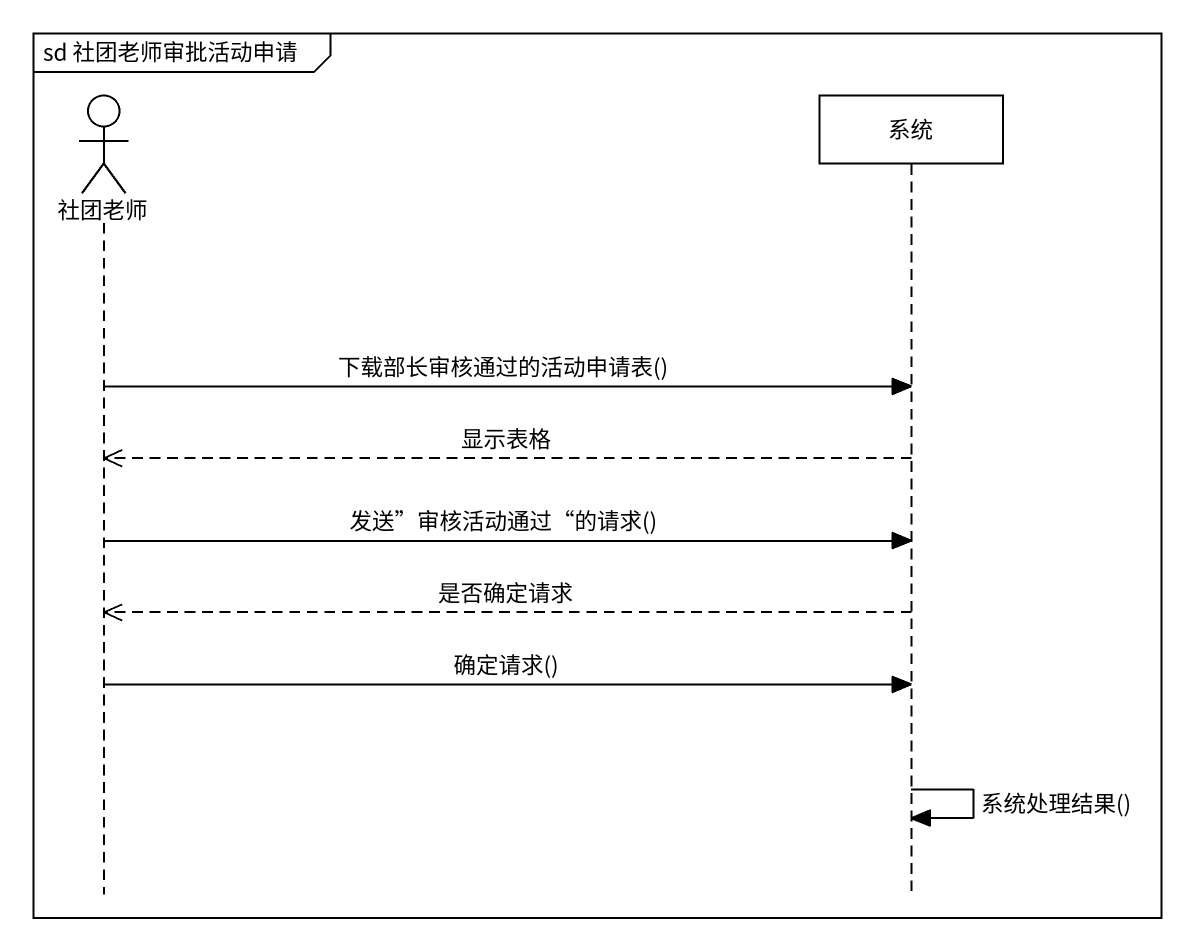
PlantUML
@startuml
mainframe sd 社团老师审批活动申请
hide footbox
actor 社团老师
participant 系统

社团老师 -> 系统 : 下载部长审核通过的活动申请表()
系统 -->> 社团老师 : 显示表格
社团老师 -> 系统 : 发送”审核活动通过“的请求()
系统 -->> 社团老师 : 是否确定请求
社团老师 -> 系统 : 确定请求()
系统 -> 系统 : 系统处理结果()
@enduml
